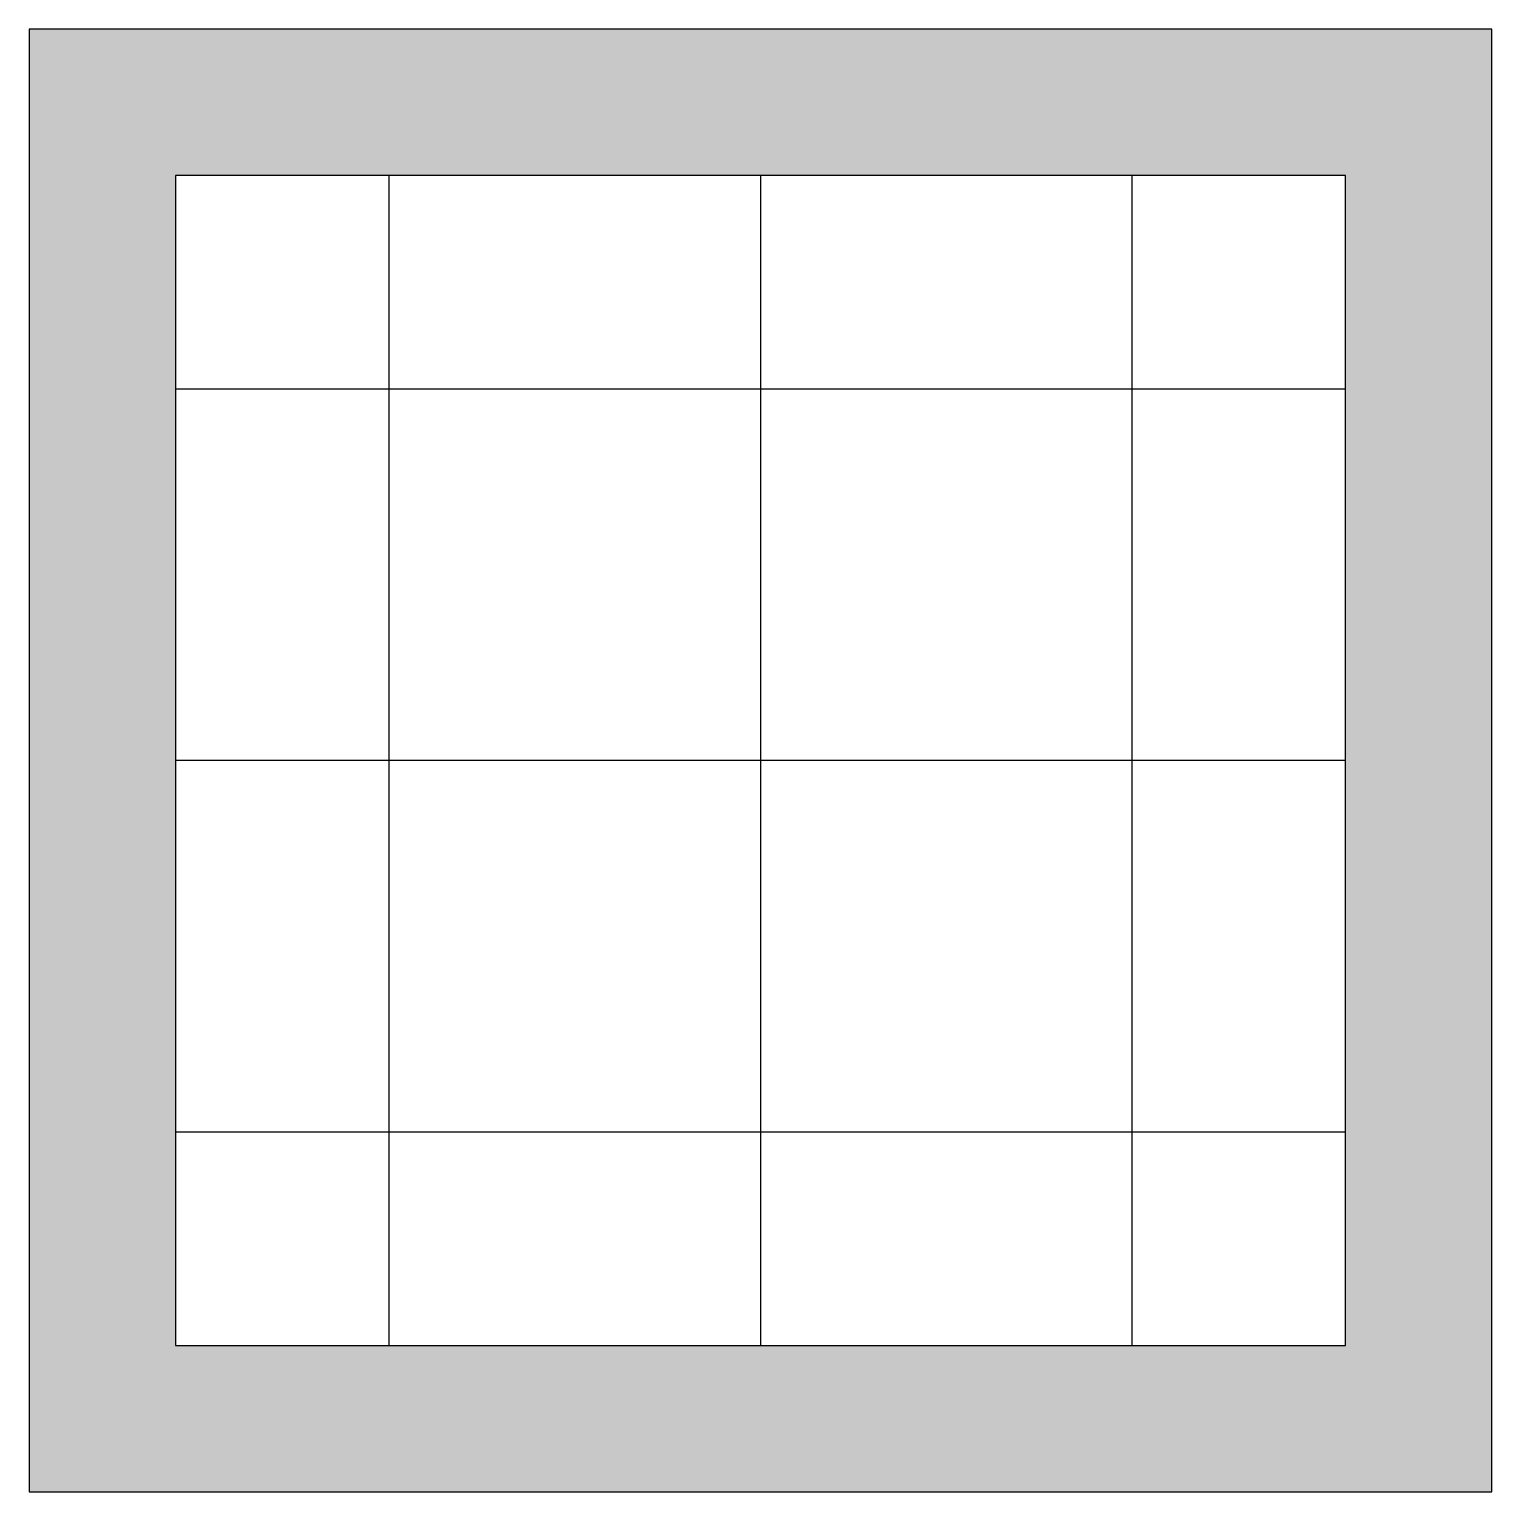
# Model space of a CAD drawing. Extents: x -2.5 to 2.5, y -2.5 to 2.5.
import ezdxf

# ---------------------------------------------------------------- set-up
doc = ezdxf.new("R2010")
doc.units = 0
doc.header["$LTSCALE"] = 0.01
doc.header["$MEASUREMENT"] = 0
doc.layers.get('0').update_dxf_attribs({"lineweight": 20})

msp = doc.modelspace()

# ---------------------------------------------------------------- hatches: boundary and pattern name
at = {"linetype": 'ByBlock', "lineweight": -2}
h = msp.add_hatch(color=0, dxfattribs=at)
h.dxf.hatch_style = 1
h.paths.add_polyline_path([(-2, -2), (2, -2), (2, 2), (-2, 2)], flags=16)
h.paths.add_polyline_path([(-2.5, -2.5), (2.5, -2.5), (2.5, 2.5), (-2.5, 2.5)])
h = msp.add_hatch(dxfattribs=at)
h.set_pattern_fill('NETS_01', color=0, scale=0.4)
h.set_pattern_definition([(0, (0, 0), (0, 1.27), []), (90, (0, 0), (-1.27, 8e-17), [])])
h.paths.add_polyline_path([(-2, -2), (2, -2), (2, 2), (-2, 2)])

# ---------------------------------------------------------------- linework, layer by layer
at = {"color": 0, "linetype": 'ByBlock', "lineweight": -2}
for points in [[(-2.5, -2.5), (2.5, -2.5), (2.5, 2.5), (-2.5, 2.5)], [(-2, -2), (2, -2), (2, 2), (-2, 2)]]:
    msp.add_lwpolyline(points, close=True, dxfattribs=at)

doc.saveas('drawing.dxf')
